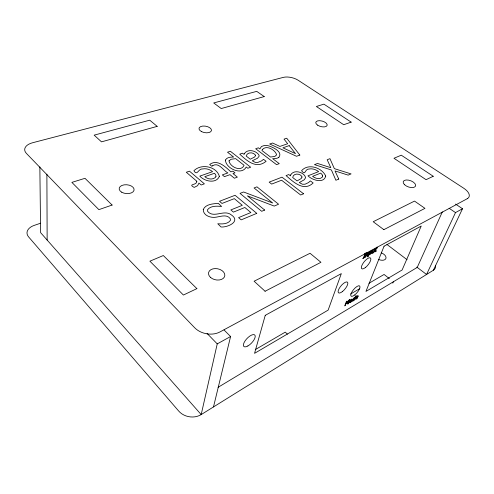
<?xml version="1.0" encoding="UTF-8"?>
<svg xmlns="http://www.w3.org/2000/svg" width="494" height="494" viewBox="0 0 494 494"><rect width="100%" height="100%" fill="white"/><g stroke="black" fill="none" stroke-linecap="round" stroke-linejoin="round"><path stroke-width="0.74" d="M224.054 329.98L230.581 336.525L217.237 343.88L201.188 414.583A15.894 13.245 10.3 0 1 178.698 411.045L28.572 236.861A13.548 8.429 -1.1 0 1 34.203 225.394L40.638 223.202M213.488 406.939L230.581 336.525M364.455 254.095L366.301 252.693L366.103 253.206M364.998 253.799L363.491 257.757L362.763 258.553L364.405 257.658L364.597 257.152L364.059 257.448L365.566 253.496M392.786 283.118L393.36 281.784M442.328 211.907L417.239 267.402L218.07 387.339M455.548 204.078L462.501 208.746L455.505 212.599L426.569 274.466L416.819 267.087M39.853 166.892L40.613 232.649L201.188 414.583L433.374 270.237L462.501 208.746M278.801 157.425C283.142 152.016 273.225 147.311 268.921 145.934A7.083 3.73 13.1 0 0 264.099 145.576L261.456 146.49L259.875 148.96L258.381 147.823L255.676 148.743L276.554 164.638L279.252 163.644L272.651 158.642A10.084 5.341 13.3 0 0 278.801 157.425M255.312 349.604L285.248 332.135L287.372 334.135M350.592 294.004L359.786 288.638M368.981 283.278L384.085 274.46L389.303 278.579M265.056 291.275L320.939 262.295L310.047 253.274L254.095 281.216L265.093 291.256M383.832 229.679L424.957 208.351L414.522 201.095L373.198 221.726L383.857 229.667M449.157 208.283L455.505 212.599M386.926 244.45L407.068 259.702M207.066 333.425L217.237 343.88M46.887 174.178L47.146 240.053M435.368 265.272A12.097 6.965 23.6 0 1 433.374 270.237M381.232 252.842A6.002 3.569 21.5 0 1 385.87 258.566A6.002 3.569 21.5 0 1 378.404 259.362M349.246 302.482C350.221 303.816 352.605 300.482 352.271 299.148A1.859 0.642 -49.8 0 0 351.747 299.123L351.166 299.469A1.883 0.655 -49.8 0 0 350.302 300.315L349.246 302.482M325.719 176.068C323.836 183.941 312.103 180.112 307.978 175.827L318.63 171.597C315.932 169.603 312.474 168.287 309.102 169.004C304.483 168.855 305.823 176.302 301.568 170.708C308.139 162.983 322.063 167.657 325.719 176.068M371.741 253.15L372.161 253.508L373.847 252.527L375.292 248.834L374.767 249.112C374.409 252.23 370.58 255.12 373.378 249.865L372.853 250.149L371.741 253.15M374.921 251.477L375.15 251.817L376.113 251.267L376.298 250.73L375.576 251.168L375.545 250.829L376.391 248.649L377.546 247.618L376.595 248.13L377.015 247.062L375.724 248.599L374.921 251.477M368.635 252.786L367.53 255.96L366.999 256.244L367.814 253.274A1.445 0.531 -51.2 0 0 367.184 253.7L365.585 257.016L365.054 257.306L366.474 253.589L368.221 252.582L368.635 252.786M352.821 300.21C353.111 301.612 355.192 298.215 354.89 297.771L353.735 298.456L352.821 300.21M203.262 209.512C203.022 215.662 211.043 218.175 216.094 217.175C220.719 216.483 227.302 213.914 230.426 218.966L230.426 220.38C227.672 224.288 222.053 224.103 217.768 223.745L221.016 226.968C227.37 227.611 241.276 221.528 231.309 214.89C224.14 209.018 213.42 218.898 207.523 211.191L207.499 209.759C210.629 205.597 216.952 206.017 221.615 206.48L218.305 203.33C213.173 203.855 205.695 204.016 203.262 209.512M352.247 300.735L352.265 301.136A1.507 0.519 -49.9 0 0 352.679 301.204L354.346 300.167L356.131 295.585L355.069 297.314A2.137 0.735 -49.9 0 0 354.149 297.709L352.247 300.735M349.808 302.019C352.488 302.445 352.166 296.696 349.808 302.019M229.018 160.877C229.722 166.657 241.016 172.381 244.085 165.311L235.644 158.636L231.044 159.284L229.018 160.877M371.29 251.656L370.451 253.706L369.067 254.577L369.876 252.477L371.29 251.656M371.896 251.199L370.704 253.86L368.87 255.083L367.746 256.911L369.703 251.847L371.476 250.835L371.896 251.199M225.443 160.05C225.659 168.392 241.776 175.839 246.222 166.997L247.809 168.25L250.662 167.225L230.377 151.263L227.524 152.214L233.631 157.043C230.797 157.073 226.9 157.135 225.443 160.05M355.377 298.604L355.544 299.321L356.649 298.833L357.668 297.573L356.137 298.728L355.995 297.968L358.064 296.746C359.126 293.782 355.217 297.264 355.377 298.604M219.373 176.37C216.181 184.089 204.374 181.384 199.798 176.123L212.574 171.665C209.87 169.374 206.159 168.226 202.651 168.942C198.267 168.343 197.316 176.494 193.92 170.726C201.114 163.384 216.594 166.243 219.373 176.37M290.67 174.987L290.453 175.839L288.774 174.555L286.069 175.598C293.22 181.872 303.773 192.036 313.147 182.978L310.368 180.89L308.559 182.576L305.039 184.213L302.495 184.274L299.278 182.564L304.23 179.779L305.638 177.679C304.255 171.943 293.609 169.115 290.67 174.987M301.982 177.05L301.235 178.507L297.11 180.915L292.676 177.531C293.208 173.159 299.494 173.184 301.686 176.228L301.982 177.05M265.247 315.333L254.552 353.34L328.139 310.108L341.329 273.608L265.247 315.333M322.638 175.969L322.286 177.198C319.569 179.785 315.203 178.402 312.591 176.358L320.692 173.116L322.1 174.586L322.638 175.969M357.847 296.252L356.162 297.549L356.995 296.4L357.847 296.252M262.258 149.688L261.956 150.534L270.545 157.049L274.862 156.407L276.621 154.875C275.349 149.836 266.291 144.612 262.258 149.688M244.382 153.615L244.092 154.412L242.529 153.196L239.732 154.147C247.049 160.982 256.386 169.331 266.105 161.31L263.524 159.334L261.554 160.89L257.887 162.378L255.336 162.415L252.28 160.778L257.491 158.228L259.097 156.283L259.041 155.209C256.3 150.516 247.618 148.54 244.382 153.615M255.503 155.653L254.62 157.012L250.273 159.222L246.154 156.011C247.136 152.004 253.064 151.917 255.287 154.888L255.503 155.653M196.822 181.249C196.933 185.614 187.275 183.651 194.191 187.411L197.625 185.658L198.952 183.07L201.2 184.997L204.386 183.848L189.48 171.177L186.3 172.252L196.822 181.249M346.418 301.47L344.738 305.879L345.244 305.576L346.695 301.785L346.763 303.742L349.147 300.333L347.696 304.119L348.233 303.798L349.925 299.401L349.172 299.846L347.245 302.884L347.165 301.031L346.418 301.47M384.066 246.197L365.949 291.417L402.116 269.99L421.228 226.036L384.066 246.197M215.989 176.265L215.31 177.556C212.222 180.02 207.591 179.198 204.782 176.679L214.501 173.264L215.717 174.808L215.989 176.265M212.772 165.669L211.895 166.311L209.672 164.483C217.261 158.704 225.672 166.978 230.859 171.863L232.859 171.152L234.977 172.863L232.977 173.579L237.361 177.13L234.378 178.223L229.994 174.648L224.455 176.642L222.343 174.901L227.882 172.925C223.35 170.658 218.836 161.933 212.772 165.669M467.256 198.705L219.947 331.949A17.846 13.122 11.3 0 1 194.698 327.763L26.41 153.399A14.882 7.978 1.7 0 1 32.635 142.741L283.321 77.379A10.782 4.792 13.4 0 1 298.104 80.219L463.736 188.239A13.171 6.465 21.6 0 1 467.256 198.705M196.89 288.626L183.404 295.042L149.892 261.184L163.316 255.528L196.89 288.626M433.244 176.272L426.063 179.686L393.977 158.271L401.282 155.19L433.244 176.272M256.763 213.359L241.196 219.867L238.577 217.626L250.878 212.525L244.863 207.486L233.409 212.124L230.84 209.931L242.295 205.331L234.317 198.644L222.01 203.442L219.503 201.293L235.076 195.284L256.763 213.359M264.673 210.049L261.684 211.302L240.01 193.376L243.598 191.993L272.657 202.978L254.052 187.961L256.948 186.843L278.591 204.232L274.201 206.066L247.426 195.865L264.673 210.049M303.569 193.784L300.667 194.994L281.592 180.224L271.663 184.095L269.162 182.125L282.006 177.167L303.569 193.784M338.754 179.063L335.889 180.267L331.425 169.973L314.474 164.638L317.525 163.458L330.776 167.682L327.182 159.735L329.955 158.66L334.352 168.639L351.073 173.913L348.159 175.129L335.018 170.936L338.754 179.063M299.827 155.073L296.511 156.289L269.668 143.995L272.571 143.013L279.913 146.422L287.675 143.735L284.025 139.129L286.711 138.221L299.827 155.073M289.169 145.625L282.914 147.817L295.492 153.634L289.169 145.625M112.113 205.053L98.868 209.647L71.877 182.379L84.987 178.309L112.113 205.053M351.166 122.129L343.707 124.723L316.382 106.488L323.91 104.148L351.166 122.129M157.185 126.365L101.505 141.858L94.156 135.152L149.725 120.184L157.185 126.365M264.222 96.577L221.232 108.544L213.717 102.95L256.726 91.365L264.222 96.577M317.58 125.143A5.872 2.828 15.1 0 0 327.053 125.593A5.872 2.828 15.1 0 0 319.797 120.69A5.872 2.828 15.1 0 0 317.58 125.143M121.765 192.234A7.496 4.415 5.4 0 0 133.985 190.443A7.496 4.415 5.4 0 0 124.173 184.842A7.496 4.415 5.4 0 0 121.765 192.234M210.419 277.319A8.262 5.625 11.4 0 0 224.356 277.06A8.262 5.625 11.4 0 0 215.223 268.569A8.262 5.625 11.4 0 0 210.419 277.319M404.481 184.651A6.533 3.316 19.8 0 0 415.201 186.584A6.533 3.316 19.8 0 0 408.526 180.125A6.533 3.316 19.8 0 0 404.481 184.651M201.583 131.639A6.329 3.267 10.1 0 0 211.463 130.558A6.329 3.267 10.1 0 0 202.657 126.081A6.329 3.267 10.1 0 0 201.583 131.639M247.852 345.973A7.916 3.205 -46.5 0 0 255.015 335.327A7.916 3.205 -46.5 0 0 245.061 340.909A7.916 3.205 -46.5 0 0 247.852 345.973M342.33 291.639A6.965 2.544 -50 0 0 347.48 282.185A6.965 2.544 -50 0 0 339.088 288.65A6.965 2.544 -50 0 0 342.33 291.639M365.294 267.637A6.928 2.501 -51 0 0 370.586 258.072A6.928 2.501 -51 0 0 362.429 264.309A6.928 2.501 -51 0 0 365.294 267.637M354.673 295.004A6.681 2.34 -50.1 0 0 359.7 285.97A6.681 2.34 -50.1 0 0 351.747 292.195A6.681 2.34 -50.1 0 0 354.673 295.004"/></g></svg>
